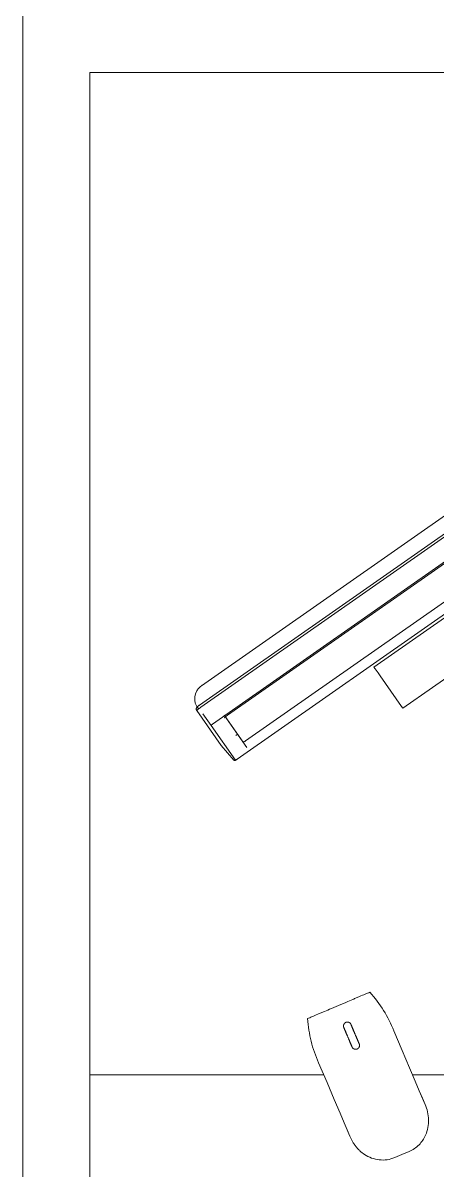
# Model space of a CAD drawing. Header units: inches. Extents: x 1 to 4637, y -664 to 702.
# Drawn here: x 1825.79 to 1838.17, y 376.57 to 410.9 of the extents above; entities that cross this region are included whole.
import ezdxf

# ---------------------------------------------------------------- set-up
doc = ezdxf.new("R2010")
doc.units = ezdxf.units.IN
doc.header["$MEASUREMENT"] = 0
doc.layers.add('I-FURN', color=30, linetype='Continuous', lineweight=9)
doc.layers.add('I-WALL', color=2, linetype='Continuous', lineweight=9)

# ---------------------------------------------------------------- blocks, each defined once
blk = doc.blocks.new('Desk - Group 1 - No Side Chairs-2406731-New Construction - Tel_Data_Elec Plan')
at = {"layer": 'I-FURN'}
for p, q in [((72, 30), (0, 30)), ((0, 30), (0, 0)), ((24.302, 25.788), (3.275, 11.065)), ((23.736, 25.927), (3.337, 11.643)), ((24.346, 25.725), (3.319, 11.001)), ((24.346, 25.725), (3.319, 11.001)), ((24.699, 25.221), (3.672, 10.497)), ((4.118, 10.764), (24.296, 24.892)), ((4.407, 9.447), (25.435, 24.17)), ((4.408, 9.447), (25.435, 24.17)), ((4.656, 9.996), (24.834, 24.124)), ((21.446, 21.272), (8.495, 12.204)), ((9.36, 10.969), (22.311, 20.037)), ((8.528, 12.155), (8.495, 12.204)), ((8.618, 12.028), (8.528, 12.155)), ((8.682, 11.937), (8.618, 12.028)), ((9.321, 11.023), (8.682, 11.937)), ((3.275, 11.065), (3.206, 11.016)), ((3.206, 11.016), (3.252, 10.951)), ((9.36, 10.969), (9.321, 11.023)), ((3.927, 9.858), (3.198, 10.9)), ((3.198, 10.9), (3.927, 9.858)), ((3.38, 10.809), (3.626, 10.458)), ((4.699, 9.797), (4.021, 10.765)), ((4.05, 10.723), (4.588, 9.956)), ((3.626, 10.458), (4.355, 9.416)), ((4.42, 10.196), (4.362, 10.156)), ((4.42, 10.196), (4.362, 10.156)), ((3.928, 9.858), (4.306, 9.422)), ((7.44, 2.078), (7.223, 1.986)), ((7.658, 2.17), (7.44, 2.078)), ((6.996, 0), (0, 0)), ((0, 0), (0, -36)), ((0, 0), (6.996, 0)), ((20, 0), (9.648, 0)), ((9.648, 0), (72, 0)), ((10.024, -0.885), (9.852, -0.481)), ((7.605, -1.435), (7.777, -1.839)), ((9.116, -2.476), (9.334, -2.384)), ((9.334, -2.384), (9.551, -2.291))]:
    blk.add_line(p, q, dxfattribs=at)
at = {"layer": 'I-FURN', "flags": 128}
for points in [[(3.191, 11.04), (3.153, 11.124), (3.135, 11.216), (3.137, 11.31), (3.159, 11.405), (3.2, 11.494)], [(3.198, 10.9), (3.184, 10.933), (3.183, 10.96), (3.187, 10.977), (3.192, 10.988), (3.196, 10.995), (3.199, 11), (3.202, 11.004), (3.204, 11.007), (3.207, 11.01), (3.209, 11.012), (3.211, 11.014), (3.213, 11.016), (3.215, 11.018), (3.217, 11.02), (3.219, 11.021), (3.22, 11.023), (3.222, 11.025), (3.224, 11.026), (3.226, 11.028), (3.228, 11.03), (3.23, 11.032), (3.233, 11.033), (3.235, 11.035), (3.237, 11.037), (3.239, 11.038), (3.241, 11.04), (3.244, 11.042), (3.246, 11.044), (3.248, 11.046), (3.251, 11.048), (3.253, 11.049), (3.256, 11.051), (3.258, 11.053), (3.261, 11.055), (3.263, 11.057), (3.266, 11.059), (3.269, 11.061), (3.271, 11.062), (3.274, 11.064), (3.275, 11.065)], [(4.021, 10.687), (4.021, 10.688), (4.022, 10.688), (4.023, 10.689), (4.024, 10.69), (4.025, 10.692), (4.027, 10.693), (4.029, 10.695), (4.031, 10.697), (4.034, 10.699), (4.036, 10.701), (4.039, 10.704), (4.042, 10.706), (4.045, 10.709), (4.048, 10.711), (4.052, 10.714), (4.055, 10.717), (4.059, 10.72), (4.063, 10.723), (4.067, 10.726), (4.071, 10.729), (4.075, 10.732), (4.079, 10.735), (4.083, 10.738), (4.088, 10.742), (4.092, 10.745), (4.097, 10.748), (4.101, 10.751), (4.106, 10.755), (4.11, 10.758), (4.115, 10.761), (4.118, 10.764)], [(4.306, 9.422), (4.318, 9.413), (4.328, 9.41), (4.336, 9.41), (4.34, 9.41), (4.344, 9.411), (4.346, 9.411), (4.349, 9.412), (4.351, 9.413), (4.352, 9.413), (4.354, 9.414), (4.356, 9.415), (4.357, 9.415), (4.359, 9.416), (4.36, 9.417), (4.362, 9.418), (4.363, 9.419), (4.365, 9.42), (4.367, 9.42), (4.368, 9.421), (4.37, 9.422), (4.372, 9.423), (4.374, 9.424), (4.375, 9.426), (4.377, 9.427), (4.379, 9.428), (4.381, 9.429), (4.383, 9.43), (4.385, 9.431), (4.387, 9.433), (4.389, 9.434), (4.391, 9.435), (4.393, 9.437), (4.395, 9.438), (4.397, 9.439), (4.399, 9.441), (4.401, 9.442), (4.403, 9.444), (4.405, 9.445), (4.407, 9.447), (4.407, 9.447)], [(7.594, 1.418), (7.592, 1.422), (7.591, 1.426), (7.589, 1.431), (7.588, 1.435), (7.587, 1.44), (7.586, 1.444), (7.585, 1.449), (7.585, 1.454), (7.585, 1.458), (7.585, 1.463), (7.585, 1.468), (7.585, 1.472), (7.585, 1.477), (7.586, 1.481), (7.587, 1.486), (7.588, 1.491), (7.589, 1.495), (7.59, 1.5), (7.592, 1.504), (7.594, 1.508), (7.596, 1.513), (7.598, 1.517), (7.6, 1.521), (7.602, 1.525), (7.605, 1.529), (7.608, 1.532), (7.61, 1.536), (7.613, 1.54), (7.617, 1.543), (7.62, 1.546), (7.623, 1.55), (7.627, 1.553), (7.63, 1.556), (7.634, 1.558), (7.638, 1.561), (7.642, 1.563), (7.646, 1.566), (7.65, 1.568), (7.654, 1.57), (7.659, 1.572), (7.663, 1.573), (7.668, 1.575), (7.672, 1.576), (7.677, 1.577), (7.681, 1.578), (7.686, 1.578), (7.69, 1.579), (7.695, 1.579), (7.7, 1.579), (7.704, 1.579), (7.709, 1.579), (7.714, 1.579), (7.718, 1.578), (7.723, 1.577), (7.727, 1.576), (7.732, 1.575), (7.736, 1.574), (7.741, 1.573), (7.745, 1.571), (7.749, 1.569), (7.754, 1.567), (7.758, 1.565), (7.762, 1.562), (7.766, 1.56), (7.769, 1.557), (7.773, 1.554), (7.777, 1.552), (7.78, 1.548), (7.784, 1.545), (7.787, 1.542), (7.79, 1.538), (7.793, 1.535), (7.796, 1.531), (7.798, 1.527), (7.801, 1.523), (7.803, 1.519), (7.805, 1.515), (7.807, 1.511), (7.808, 1.509)], [(7.674, 1.229), (7.669, 1.24), (7.665, 1.25), (7.66, 1.261), (7.656, 1.271), (7.652, 1.281), (7.648, 1.291), (7.644, 1.3), (7.64, 1.309), (7.636, 1.318), (7.632, 1.327), (7.629, 1.335), (7.625, 1.343), (7.622, 1.351), (7.619, 1.358), (7.616, 1.365), (7.613, 1.371), (7.611, 1.377), (7.608, 1.383), (7.606, 1.388), (7.604, 1.393), (7.602, 1.398), (7.601, 1.402), (7.599, 1.405), (7.598, 1.408), (7.597, 1.411), (7.596, 1.413), (7.595, 1.415), (7.594, 1.416), (7.594, 1.417), (7.594, 1.418)], [(7.594, 1.418), (7.594, 1.417), (7.594, 1.417), (7.595, 1.415), (7.595, 1.414), (7.596, 1.412), (7.597, 1.409), (7.599, 1.406), (7.6, 1.403), (7.602, 1.399), (7.604, 1.395), (7.606, 1.39), (7.608, 1.385), (7.61, 1.379), (7.613, 1.373), (7.615, 1.367), (7.618, 1.36), (7.621, 1.353), (7.625, 1.345), (7.628, 1.337), (7.631, 1.329), (7.635, 1.321), (7.639, 1.312), (7.643, 1.303), (7.647, 1.293), (7.651, 1.284), (7.655, 1.274), (7.659, 1.264), (7.664, 1.253), (7.668, 1.243), (7.673, 1.232), (7.677, 1.221), (7.682, 1.21), (7.687, 1.199), (7.692, 1.187), (7.696, 1.176), (7.701, 1.164), (7.706, 1.153), (7.711, 1.141), (7.716, 1.13), (7.717, 1.126)], [(7.932, 1.217), (7.927, 1.229), (7.922, 1.241), (7.917, 1.252), (7.912, 1.264), (7.907, 1.275), (7.902, 1.287), (7.898, 1.298), (7.893, 1.309), (7.888, 1.32), (7.884, 1.331), (7.879, 1.341), (7.875, 1.352), (7.87, 1.362), (7.866, 1.372), (7.862, 1.382), (7.858, 1.391), (7.854, 1.4), (7.85, 1.409), (7.847, 1.418), (7.843, 1.426), (7.84, 1.434), (7.837, 1.442), (7.834, 1.449), (7.831, 1.456), (7.828, 1.462), (7.825, 1.468), (7.823, 1.474), (7.821, 1.479), (7.819, 1.484), (7.817, 1.489), (7.815, 1.493), (7.813, 1.496), (7.812, 1.499), (7.811, 1.502), (7.81, 1.504), (7.809, 1.506), (7.809, 1.507), (7.808, 1.508), (7.808, 1.509)], [(7.808, 1.509), (7.808, 1.508), (7.809, 1.508), (7.809, 1.506), (7.81, 1.505), (7.811, 1.503), (7.812, 1.5), (7.813, 1.497), (7.815, 1.494), (7.816, 1.49), (7.818, 1.486), (7.82, 1.481), (7.822, 1.476), (7.825, 1.47), (7.827, 1.464), (7.83, 1.458), (7.833, 1.451), (7.836, 1.444), (7.839, 1.436), (7.842, 1.428), (7.846, 1.42), (7.849, 1.412), (7.853, 1.403), (7.857, 1.394), (7.861, 1.384), (7.865, 1.375), (7.869, 1.365), (7.874, 1.355), (7.878, 1.344), (7.882, 1.334), (7.887, 1.323)], [(7.717, 1.126), (7.722, 1.115), (7.727, 1.103), (7.732, 1.092), (7.737, 1.08), (7.742, 1.069), (7.747, 1.057), (7.752, 1.046), (7.756, 1.035), (7.761, 1.024), (7.766, 1.013), (7.77, 1.002), (7.775, 0.992), (7.779, 0.982), (7.783, 0.972), (7.787, 0.962), (7.791, 0.953), (7.795, 0.943), (7.799, 0.934), (7.803, 0.926), (7.806, 0.918), (7.809, 0.91), (7.813, 0.902), (7.816, 0.895), (7.819, 0.888), (7.821, 0.881), (7.824, 0.875), (7.826, 0.87), (7.829, 0.864), (7.831, 0.86), (7.833, 0.855), (7.834, 0.851), (7.836, 0.848), (7.837, 0.844), (7.838, 0.842), (7.839, 0.84), (7.84, 0.838), (7.841, 0.836), (7.841, 0.836), (7.841, 0.835)], [(8.055, 0.926), (8.055, 0.927), (8.055, 0.927), (8.055, 0.928), (8.054, 0.93), (8.053, 0.932), (8.052, 0.935), (8.051, 0.938), (8.049, 0.941), (8.048, 0.945), (8.046, 0.949), (8.044, 0.954), (8.041, 0.959), (8.039, 0.965), (8.037, 0.971), (8.034, 0.977), (8.031, 0.984), (8.028, 0.991), (8.025, 0.999), (8.021, 1.006), (8.018, 1.015), (8.014, 1.023), (8.011, 1.032), (8.007, 1.041), (8.003, 1.05), (7.999, 1.06), (7.994, 1.07), (7.99, 1.08), (7.986, 1.091), (7.981, 1.101), (7.977, 1.112), (7.972, 1.123), (7.967, 1.134), (7.963, 1.145), (7.958, 1.157), (7.953, 1.168), (7.948, 1.179), (7.943, 1.191), (7.938, 1.203), (7.933, 1.214), (7.932, 1.217)], [(8.01, 1.034), (8.013, 1.025), (8.017, 1.017), (8.02, 1.009), (8.024, 1.001), (8.027, 0.993), (8.03, 0.986), (8.033, 0.979), (8.036, 0.972), (8.038, 0.966), (8.041, 0.961), (8.043, 0.955), (8.045, 0.951), (8.047, 0.946), (8.049, 0.942), (8.05, 0.939), (8.052, 0.935), (8.053, 0.933), (8.054, 0.931), (8.054, 0.929), (8.055, 0.927), (8.055, 0.927), (8.055, 0.926)], [(10.024, -0.885), (9.943, -0.694), (9.852, -0.481), (9.728, -0.189), (9.557, 0.215), (9.341, 0.724), (9.089, 1.317)], [(7.841, 0.835), (7.841, 0.836), (7.841, 0.836), (7.84, 0.837), (7.839, 0.839), (7.839, 0.841), (7.837, 0.844), (7.836, 0.847), (7.835, 0.85), (7.833, 0.854), (7.831, 0.858), (7.829, 0.863), (7.827, 0.868), (7.825, 0.874), (7.822, 0.88), (7.819, 0.886), (7.817, 0.893), (7.814, 0.9), (7.81, 0.908), (7.807, 0.915), (7.804, 0.924), (7.8, 0.932), (7.796, 0.941)], [(8.055, 0.926), (8.057, 0.922), (8.059, 0.918), (8.06, 0.913), (8.061, 0.909), (8.062, 0.904), (8.063, 0.9), (8.064, 0.895), (8.064, 0.89), (8.065, 0.886), (8.065, 0.881), (8.065, 0.876), (8.064, 0.872), (8.064, 0.867), (8.063, 0.862), (8.062, 0.858), (8.061, 0.853), (8.06, 0.849), (8.059, 0.844), (8.057, 0.84), (8.056, 0.836), (8.054, 0.831), (8.052, 0.827), (8.049, 0.823), (8.047, 0.819), (8.044, 0.815), (8.042, 0.811), (8.039, 0.808), (8.036, 0.804), (8.033, 0.801), (8.029, 0.797), (8.026, 0.794), (8.023, 0.791), (8.019, 0.788), (8.015, 0.785), (8.011, 0.783), (8.007, 0.78), (8.003, 0.778), (7.999, 0.776), (7.995, 0.774), (7.991, 0.772), (7.986, 0.771), (7.982, 0.769), (7.977, 0.768), (7.973, 0.767), (7.968, 0.766), (7.964, 0.765), (7.959, 0.765), (7.954, 0.764), (7.95, 0.764), (7.945, 0.764), (7.94, 0.765), (7.936, 0.765), (7.931, 0.766), (7.926, 0.766), (7.922, 0.767), (7.917, 0.768), (7.913, 0.77), (7.909, 0.771), (7.904, 0.773), (7.9, 0.775), (7.896, 0.777), (7.892, 0.779), (7.888, 0.781), (7.884, 0.784), (7.88, 0.787), (7.876, 0.789), (7.873, 0.792), (7.869, 0.795), (7.866, 0.799), (7.862, 0.802), (7.859, 0.805), (7.856, 0.809), (7.854, 0.813), (7.851, 0.817), (7.849, 0.821), (7.846, 0.825), (7.844, 0.829), (7.842, 0.833), (7.841, 0.835)], [(6.842, 0.363), (7.094, -0.23), (7.31, -0.739), (7.481, -1.142), (7.605, -1.435), (7.696, -1.648), (7.777, -1.839)]]:
    blk.add_lwpolyline(points, dxfattribs=at)
at = {"layer": 'I-FURN'}
for centre, major_axis, start_param, end_param in [((3.327, 10.99), (0.129, 0.09), 1.570796, 3.141593), ((3.327, 10.99), (0.129, 0.09), 1.570796, 3.141593), ((3.675, 10.493), (0.0493, 0.0345), 1.570796, 3.141593), ((3.675, 10.493), (0.0493, 0.0345), 2.356194, 3.141593), ((4.652, 10.001), (0.0645, 0.0452), 3.141593, 4.712389), ((4.404, 9.451), (0.0493, 0.0345), 3.926991, 4.712389)]:
    blk.add_ellipse(centre, major_axis=major_axis, ratio=0.087156, start_param=start_param, end_param=end_param, dxfattribs=at)
for points in [[(3.2, 11.494), (3.21, 11.511), (3.232, 11.544), (3.27, 11.588), (3.312, 11.626), (3.343, 11.648), (3.36, 11.658)], [(9.089, 1.317), (9.005, 1.529), (8.802, 1.934), (8.526, 2.299), (8.37, 2.473)], [(6.51, 1.683), (6.527, 1.451), (6.598, 0.998), (6.748, 0.571), (6.842, 0.363)]]:
    blk.add_open_spline(points, degree=3, dxfattribs=at)
for points, knots in [([(3.206, 11.016), (3.205, 11.017), (3.203, 11.021), (3.196, 11.031), (3.191, 11.04)], [0.25, 0.25, 0.25, 0.25, 0.5, 1, 1, 1, 1]), ([(8.37, 2.473), (8.33, 2.455), (8.238, 2.417), (8.096, 2.356), (7.968, 2.302), (7.834, 2.245), (7.73, 2.201), (7.658, 2.17)], [-1, -1, -1, -1, -0.75, -0.5, -0.375, -0.25, 0, 0, 0, 0]), ([(7.223, 1.986), (7.15, 1.955), (7.046, 1.911), (6.912, 1.854), (6.784, 1.8), (6.642, 1.739), (6.551, 1.7), (6.51, 1.683)], [-1, -1, -1, -1, -0.75, -0.625, -0.5, -0.25, 0, 0, 0, 0]), ([(9.551, -2.291), (9.607, -2.267), (9.71, -2.211), (9.847, -2.098), (9.96, -1.961), (10.055, -1.787), (10.119, -1.579), (10.136, -1.342), (10.104, -1.106), (10.055, -0.957), (10.024, -0.885)], [-1, -1, -1, -1, -0.892857, -0.785714, -0.678571, -0.571429, -0.428571, -0.285714, -0.142857, 0, 0, 0, 0]), ([(7.777, -1.839), (7.799, -1.893), (7.839, -1.972), (7.902, -2.071), (7.954, -2.143), (8.012, -2.211), (8.095, -2.294), (8.227, -2.398), (8.421, -2.497), (8.653, -2.553), (8.892, -2.549), (9.042, -2.507), (9.116, -2.476)], [-1, -1, -1, -1, -0.892857, -0.839286, -0.785714, -0.732143, -0.678571, -0.571429, -0.428571, -0.285714, -0.142857, 0, 0, 0, 0])]:
    blk.add_open_spline(points, degree=3, knots=knots, dxfattribs=at)

msp = doc.modelspace()

# ---------------------------------------------------------------- linework, layer by layer
at = {"layer": 'I-WALL', "color": 250, "lineweight": 20}
msp.add_line((1825.786, 318.022), (1825.786, 462.522), dxfattribs=at)

# ---------------------------------------------------------------- block references
at = {"layer": 'I-FURN'}
msp.add_blockref('Desk - Group 1 - No Side Chairs-2406731-New Construction - Tel_Data_Elec Plan', (1827.786, 379.419), dxfattribs=at)

doc.saveas('drawing.dxf')
